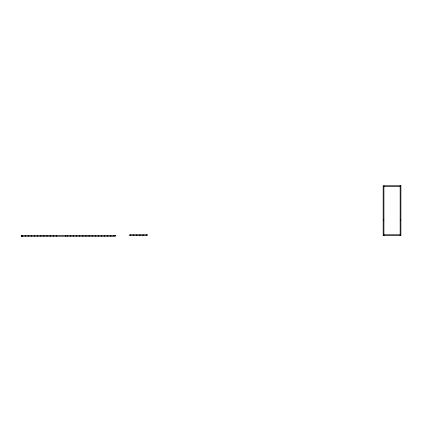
<?xml version="1.0" encoding="UTF-8"?>
<svg xmlns="http://www.w3.org/2000/svg" width="422" height="422" viewBox="0 0 422 422"><rect width="100%" height="100%" fill="white"/><g stroke="black" fill="none" stroke-linecap="round" stroke-linejoin="round"><path stroke-width="0.63" d="M383.92 186.492L400.156 186.492M383.171 220.11L383.92 220.11M400.156 220.11L400.9 220.11M383.92 234.759L400.156 234.759M21.1 235.508L115.892 235.508M400.156 185.749L400.156 235.508M383.92 185.749L383.92 235.508M146.492 234.759L146.492 235.508M143.037 234.759L143.037 235.508M139.93 234.759L139.93 235.508M136.818 234.759L136.818 235.508M133.705 234.759L133.705 235.508M130.256 234.759L130.256 235.508M115.501 235.508L115.501 236.251L21.585 236.251L21.585 235.508M113.945 235.508L113.945 236.251M110.838 235.508L110.838 236.251M107.726 235.508L107.726 236.251M104.619 235.508L104.619 236.251M101.507 235.508L101.507 236.251M98.4 235.508L98.4 236.251M95.288 235.508L95.288 236.251M92.175 235.508L92.175 236.251M89.068 235.508L89.068 236.251M85.956 235.508L85.956 236.251M82.849 235.508L82.849 236.251M79.737 235.508L79.737 236.251M76.63 235.508L76.63 236.251M73.518 235.508L73.518 236.251M70.405 235.508L70.405 236.251M67.298 235.508L67.298 236.251M65.742 235.508L65.742 236.251M56.458 235.508L56.458 236.251M53.272 235.508L53.272 236.251M50.16 235.508L50.16 236.251M47.048 235.508L47.048 236.251M43.941 235.508L43.941 236.251M40.828 235.508L40.828 236.251M37.722 235.508L37.722 236.251M34.609 235.508L34.609 236.251M31.502 235.508L31.502 236.251M28.39 235.508L28.39 236.251M25.278 235.508L25.278 236.251M22.092 235.508L22.092 236.251M21.659 235.508L21.659 236.251M400.9 185.749L383.171 185.749L383.171 235.508L400.9 235.508L400.9 185.749M147.236 234.759L129.507 234.759L129.507 235.508L147.236 235.508L147.236 234.759M21.965 236.251L21.965 235.508L21.944 236.251"/></g></svg>
